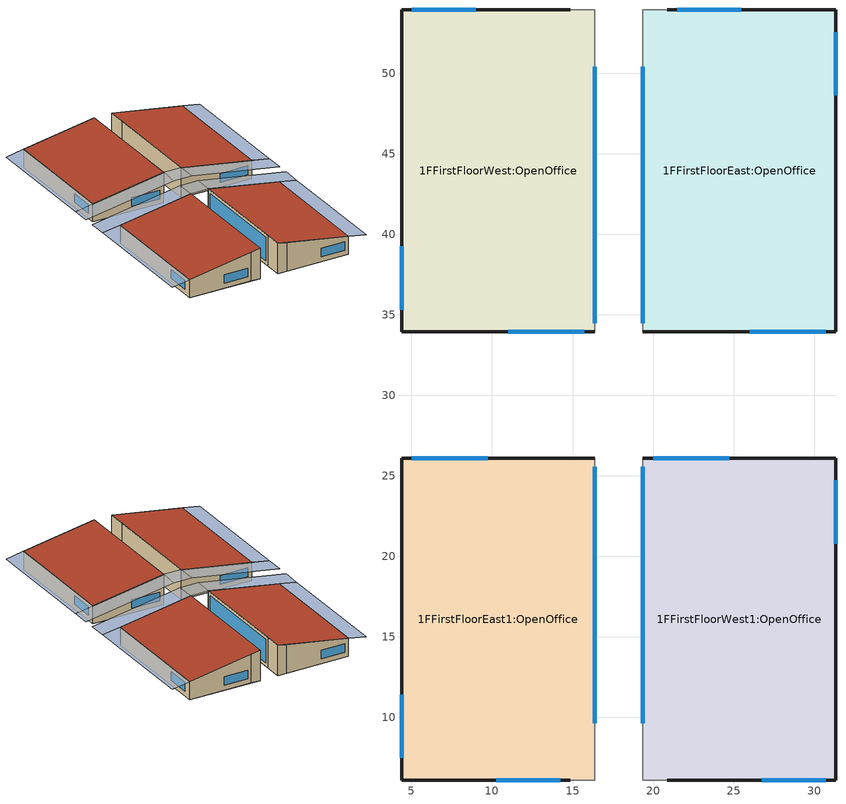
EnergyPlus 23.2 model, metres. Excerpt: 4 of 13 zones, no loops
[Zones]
1FFirstFloorEast:OpenOffice
 floor to 0FGroundFloorEast:OpenOffice (Project internal floor): 19.37,53.92 31.36,53.92 31.36,33.94 19.37,33.94 z3
 wall outside (Project wall): 31.36,33.94 31.36,53.92 z3:6; 31.36,53.92,3 20.87,53.92,3 20.87,53.92,7.75 31.36,53.92,6; 19.37,33.94,3 31.36,33.94,3 31.36,33.94,6 19.37,33.94,8
 wall to AtriumReception:Reception (Project partition): 19.37,53.92 19.37,50.93 z3:8; 20.87,53.92,3 19.37,53.92,3 19.37,53.92,8 20.87,53.92,7.75
 wall to CoreCirculation:Circulation (Project partition): 19.37,50.93 19.37,33.94 z3:8
 window x2 (Project external glazing - 1001): 25.49,53.92 21.5,53.92 / 26,33.94 30.72,33.94 z3.84:5.26
 window x3 (Project external glazing - 1001): 31.36,48.63 31.36,52.55 z3.84:5.26
 window inside (Project internal glazing - 1002): 19.37,50.4 19.37,34.48 z3.54:7.46
 roof outside (Project pitched roof): 31.36,33.94,6 31.36,53.92,6 19.37,53.92,8 19.37,33.94,8
1FFirstFloorWest:OpenOffice
 floor to 0FGroundFloorWest:OpenOffice (Project internal floor): 4.38,53.92 16.37,53.92 16.37,33.94 4.38,33.94 z3
 wall outside (Project wall): 4.38,53.92 4.38,33.94 z3:6; 14.87,53.92,3 4.38,53.92,3 4.38,53.92,6 14.87,53.92,7.75; 4.38,33.94,3 16.37,33.94,3 16.37,33.94,8 4.38,33.94,6
 wall to AtriumReception:Reception (Project partition): 16.37,50.93 16.37,53.92 z3:8; 16.37,53.92,3 14.87,53.92,3 14.87,53.92,7.75 16.37,53.92,8
 wall to CoreCirculation:Circulation (Project partition): 16.37,33.94 16.37,50.93 z3:8
 window x2 (Project external glazing - 1001): 9,53.92 5.01,53.92 / 11.01,33.94 15.73,33.94 z3.84:5.26
 window inside (Project internal glazing - 1002): 16.37,34.48 16.37,50.4 z3.54:7.46
 window x3 (Project external glazing - 1001): 4.38,39.23 4.38,35.32 z3.84:5.26
 roof outside (Project pitched roof): 4.38,53.92,6 4.38,33.94,6 16.37,33.94,8 16.37,53.92,8
1FFirstFloorEast1:OpenOffice
 floor to 0FGroundFloorEast1:OpenOffice (Project internal floor): 4.38,26.08 16.37,26.08 16.37,6.1 4.38,6.1 z3
 wall outside (Project wall): 4.38,26.08 4.38,6.1 z3:6; 4.38,6.1,3 14.87,6.1,3 14.87,6.1,7.75 4.38,6.1,6; 16.37,26.08,3 4.38,26.08,3 4.38,26.08,6 16.37,26.08,8
 wall to AtriumReception1:Reception (Project partition): 16.37,6.1 16.37,9.09 z3:8; 14.87,6.1,3 16.37,6.1,3 16.37,6.1,8 14.87,6.1,7.75
 wall to CoreCirculation1:Circulation (Project partition): 16.37,9.09 16.37,26.08 z3:8
 window x2 (Project external glazing - 1001): 10.25,6.1 14.24,6.1 / 9.74,26.08 5.02,26.08 z3.84:5.26
 window x3 (Project external glazing - 1001): 4.38,11.39 4.38,7.48 z3.84:5.26
 window inside (Project internal glazing - 1002): 16.37,9.62 16.37,25.54 z3.54:7.46
 roof outside (Project pitched roof): 4.38,26.08,6 4.38,6.1,6 16.37,6.1,8 16.37,26.08,8
1FFirstFloorWest1:OpenOffice
 floor to 0FGroundFloorWest1:OpenOffice (Project internal floor): 19.37,26.08 31.36,26.08 31.36,6.1 19.37,6.1 z3
 wall outside (Project wall): 31.36,6.1 31.36,26.08 z3:6; 20.87,6.1,3 31.36,6.1,3 31.36,6.1,6 20.87,6.1,7.75; 31.36,26.08,3 19.37,26.08,3 19.37,26.08,8 31.36,26.08,6
 wall to AtriumReception1:Reception (Project partition): 19.37,9.09 19.37,6.1 z3:8; 19.37,6.1,3 20.87,6.1,3 20.87,6.1,7.75 19.37,6.1,8
 wall to CoreCirculation1:Circulation (Project partition): 19.37,26.08 19.37,9.09 z3:8
 window x2 (Project external glazing - 1001): 26.74,6.1 30.73,6.1 / 24.73,26.08 20.01,26.08 z3.84:5.26
 window inside (Project internal glazing - 1002): 19.37,25.54 19.37,9.62 z3.54:7.46
 window x3 (Project external glazing - 1001): 31.36,20.79 31.36,24.71 z3.84:5.26
 roof outside (Project pitched roof): 31.36,6.1,6 31.36,26.08,6 19.37,26.08,8 19.37,6.1,8
shading: 34.33,33.93,5.51 34.33,53.93,5.51 31.37,53.93,6 31.37,33.93,6; 19.37,33.93,8 19.37,30.93,8 34.33,30.93,5.51 34.33,33.93,5.51; 19.37,33.93 16.37,33.93 16.37,30.93 19.37,30.93 z8; 1.41,53.93,5.51 1.41,33.93,5.51 4.37,33.93,6 4.37,53.93,6; 1.41,33.93,5.51 1.41,30.93,5.51 16.37,30.93,8 16.37,33.93,8; 1.41,26.09,5.51 1.41,6.09,5.51 4.37,6.09,6 4.37,26.09,6; 16.37,26.09,8 16.37,29.09,8 1.41,29.09,5.51 1.41,26.09,5.51; 19.37,29.09 16.37,29.09 16.37,26.09 19.37,26.09 z8; 34.33,6.09,5.51 34.33,26.09,5.51 31.37,26.09,6 31.37,6.09,6; 34.33,26.09,5.51 34.33,29.09,5.51 19.37,29.09,8 19.37,26.09,8; 19.37,26.09,8 19.37,6.09,8 31.37,6.09,6 31.37,26.09,6; 19.37,53.93,8 19.37,33.93,8 31.37,33.93,6 31.37,53.93,6; 4.37,26.09,6 4.37,6.09,6 16.37,6.09,8 16.37,26.09,8; 4.37,53.93,6 4.37,33.93,6 16.37,33.93,8 16.37,53.93,8
[Site:Location]
Site (01-01:31-12)  (01-01:31-12): Latitude {deg}=1.37; Longitude {deg}=103.98; Time Zone {hr}=7; Elevation {m}=16
[Site:GroundTemperature:BuildingSurface]
14, 14, 14, 14, 14, 14, 14, 14, 14, 14, 14, 14
[Site:GroundTemperature:Deep]
14, 14, 14, 14, 14, 14, 14, 14, 14, 14, 14, 14
[Site:GroundTemperature:Shallow]
14, 14, 14, 14, 14, 14, 14, 14, 14, 14, 14, 14
[Site:GroundTemperature:FCfactorMethod]
27.55, 28.03, 28.32, 28.42, 28.26, 27.88, 27.4, 26.92, 26.59, 26.51, 26.68, 27.05
[Site:GroundReflectance]
0.2, 0.2, 0.2, 0.2, 0.2, 0.2, 0.2, 0.2, 0.2, 0.2, 0.2, 0.2
[Site:GroundReflectance:SnowModifier]
1, 1
[SizingPeriod:DesignDay] Day of Month=15; Humidity Condition Type=WetBulb; Barometric Pressure {Pa}=101132.9; Wind Direction {deg}=0; Rain Indicator=No; Snow Indicator=No; Daylight Saving Time Indicator=No
Name | Month | Day Type | Maximum Dry-Bulb Temperature {C} | Daily Dry-Bulb Temperature Range {deltaC} | Wetbulb or DewPoint at Maximum Dry-Bulb {C} | Wind Speed {m/s} | Solar Model Indicator | Sky Clearness
Summer Design Day in Site (01-01:31-12) Jul | 7 | SummerDesignDay | 33.2 | 5.8 | 26.4 | 0 | ASHRAEClearSky | 0.98
Winter Design Day in Site (01-01:31-12) | 1 | WinterDesignDay | 23.1 | 0 | 23.1 | 8.2 |  | 0
[Building]
Building: North Axis {deg}=0; Terrain=Suburbs; Loads Convergence Tolerance Value {W}=.04; Temperature Convergence Tolerance Value {deltaC}=.4; Solar Distribution=FullExterior; Maximum Number of Warmup Days=25; Minimum Number of Warmup Days=6
[Site:WaterMainsTemperature]
Calculation Method=Correlation; Annual Average Outdoor Air Temperature {C}=10; Maximum Difference In Monthly Average Outdoor Air Temperatures {deltaC}=20
[Material:NoMass]
3_RVAL_2: Roughness=Rough; Thermal Resistance {m2-K/W}=.15; Thermal Absorptance=0.9; Solar Absorptance=0.7; Visible Absorptance=0.7
[Construction]
Project internal floor: Cast Concrete (Dense)_.05, Cast Concrete (Dense)_.01
Project partition: Gypsum Plasterboard_.025, 3_RVAL_2, Gypsum Plasterboard_.025
Project wall: Brickwork Outer_.1, XPS Extruded Polystyrene  - CO2 Blowing_.0795, Concrete Block (Medium)_.1, Gypsum Plastering_.013
Project pitched roof: Clay Tile (roofing)_.025, MW Stone Wool (rolls)_.2423, Roofing Felt_.005
Project external glazing - 1001: 38, 1002, 2
Project internal glazing - 1002: 2, 1001, 2, 1001, 2
[WindowMaterial:Gas] Gas Type=Air
Name | Thickness {m}
1001 | .006
1002 | .013
[WindowMaterial:Glazing] Optical Data Type=SpectralAverage; Thickness {m}=.003; Infrared Transmittance at Normal Incidence=0; Front Side Infrared Hemispherical Emissivity=.84; Conductivity {W/m-K}=.9; Dirt Correction Factor for Solar and Visible Transmittance=1
Name | Solar Transmittance at Normal Incidence | Front Side Solar Reflectance at Normal Incidence | Back Side Solar Reflectance at Normal Incidence | Visible Transmittance at Normal Incidence | Front Side Visible Reflectance at Normal Incidence | Back Side Visible Reflectance at Normal Incidence | Back Side Infrared Hemispherical Emissivity
2 | .837 | .075 | .075 | .898 | .081 | .081 | .84
38 | .74 | .09 | .1 | .82 | .11 | .12 | .2
[Material] Roughness=Rough; Thermal Absorptance=0.9
Name | Thickness {m} | Conductivity {W/m-K} | Density {kg/m3} | Specific Heat {J/kg-K} | Solar Absorptance | Visible Absorptance
Cast Concrete (Dense)_.05 | .05 | 1.4 | 2100 | 840 | 0.6 | 0.6
Cast Concrete (Dense)_.01 | .01 | 1.4 | 2100 | 840 | 0.6 | 0.6
Gypsum Plasterboard_.025 | .025 | 0.25 | 900 | 1000 | 0.5 | 0.5
Brickwork Outer_.1 | .1 | 0.84 | 1700 | 800 | 0.7 | 0.7
XPS Extruded Polystyrene  - CO2 Blowing_.0795 | .0795 | 0.034 | 35 | 1400 | 0.6 | 0.6
Concrete Block (Medium)_.1 | .1 | 0.51 | 1400 | 1000 | 0.6 | 0.6
Gypsum Plastering_.013 | .013 | 0.4 | 1000 | 1000 | 0.5 | 0.5
Clay Tile (roofing)_.025 | .025 | 1 | 2000 | 800 | 0.7 | 0.7
MW Stone Wool (rolls)_.2423 | .2423 | 0.04 | 30 | 840 | 0.6 | 0.6
Roofing Felt_.005 | .005 | 0.19 | 960 | 837 | 0.8 | 0.8
[Zone] Type=1; Multiplier=1; Volume {m3}=958.5132; Floor Area {m2}=239.5784; Zone Inside Convection Algorithm=TARP; Part of Total Floor Area=Yes
1FFirstFloorEast:OpenOffice; 1FFirstFloorWest:OpenOffice; 1FFirstFloorEast1:OpenOffice; 1FFirstFloorWest1:OpenOffice
[PEOPLE] Number of People Schedule=Office_OpenOff_Occ; Number of People Calculation Method=People/Area; People per Floor Area {person/m2}=.111; Fraction Radiant=.3; Sensible Heat Fraction=AutoCalculate; Carbon Dioxide Generation Rate {m3/s-W}=3.82e-08; Enable ASHRAE 55 Comfort Warnings=No; Mean Radiant Temperature Calculation Type=ZoneAveraged; Work Efficiency Schedule=Work efficiency; Clothing Insulation Calculation Method=ClothingInsulationSchedule; Air Velocity Schedule=Default Air Velocity for Comfort Calculations
Name | Zone or ZoneList or Space or SpaceList | Activity Level Schedule | Clothing Insulation Schedule
People 1FFirstFloorEast:OpenOffice | 1FFirstFloorEast:OpenOffice | Activity Schedule 24356 | Clothing Schedule 24356
People 1FFirstFloorWest:OpenOffice | 1FFirstFloorWest:OpenOffice | Activity Schedule 24372 | Clothing Schedule 24372
People 1FFirstFloorEast1:OpenOffice | 1FFirstFloorEast1:OpenOffice | Activity Schedule 27363 | Clothing Schedule 27363
People 1FFirstFloorWest1:OpenOffice | 1FFirstFloorWest1:OpenOffice | Activity Schedule 27379 | Clothing Schedule 27379
[Lights] Schedule=Office_OpenOff_Light; Design Level Calculation Method=Watts/Area; Watts per Zone Floor Area {W/m2}=20; Return Air Fraction=0; Fraction Radiant=.42; Fraction Visible=.18; Fraction Replaceable=1
Name | Zone or ZoneList or Space or SpaceList
1FFirstFloorEast:OpenOffice General lighting | 1FFirstFloorEast:OpenOffice
1FFirstFloorWest:OpenOffice General lighting | 1FFirstFloorWest:OpenOffice
1FFirstFloorEast1:OpenOffice General lighting | 1FFirstFloorEast1:OpenOffice
1FFirstFloorWest1:OpenOffice General lighting | 1FFirstFloorWest1:OpenOffice
[OtherEquipment] Fuel Type=Electricity; Schedule=Office_OpenOff_Equip; Design Level Calculation Method=Watts/Area; Power per Zone Floor Area {W/m2}=11.77; Fraction Latent=0; Fraction Radiant=.2; Fraction Lost=0; Carbon Dioxide Generation Rate {m3/s-W}=0
Name | Zone or ZoneList or Space or SpaceList
1FFirstFloorEast:OpenOffice Equipment gain | 1FFirstFloorEast:OpenOffice
1FFirstFloorWest:OpenOffice Equipment gain | 1FFirstFloorWest:OpenOffice
1FFirstFloorEast1:OpenOffice Equipment gain | 1FFirstFloorEast1:OpenOffice
1FFirstFloorWest1:OpenOffice Equipment gain | 1FFirstFloorWest1:OpenOffice
[ZoneInfiltration:DesignFlowRate] Schedule=On 24/7; Design Flow Rate Calculation Method=Flow/zone; Design Flow Rate {m3/s}=.186378; Constant Term Coefficient=1; Temperature Term Coefficient=0; Velocity Term Coefficient=0; Velocity Squared Term Coefficient=0
Name | Zone or ZoneList or Space or SpaceList
1FFirstFloorEast:OpenOffice Infiltration | 1FFirstFloorEast:OpenOffice
1FFirstFloorWest:OpenOffice Infiltration | 1FFirstFloorWest:OpenOffice
1FFirstFloorEast1:OpenOffice Infiltration | 1FFirstFloorEast1:OpenOffice
1FFirstFloorWest1:OpenOffice Infiltration | 1FFirstFloorWest1:OpenOffice
[Schedule:Compact]
Work efficiency: Through: 12/31, For: AllDays, Until: 24:00, 0
On 24/7: Through: 12/31, For: AllDays, Until: 24:00, 1
Office_OpenOff_Occ: Through: 31 Dec, For: Weekdays SummerDesignDay, Until: 07:00, 0, Until: 08:00, 0.25, Until: 09:00, 0.5, Until: 12:00, 1, Until: 14:00, 0.75, Until: 17:00, 1, Until: 18:00, 0.5, Until: 19:00, 0.25, Until: 24:00, 0, For: Weekends, Until: 24:00, 0, For: Holidays, Until: 24:00, 0, For: WinterDesignDay AllOtherDays, Until: 24:00, 0
Office_OpenOff_Equip: Through: 31 Dec, For: Weekdays SummerDesignDay, Until: 07:00, 0.05394, Until: 20:00, 1, Until: 24:00, 0.05394, For: Weekends, Until: 24:00, 0.05394, For: Holidays, Until: 24:00, 0.05394, For: WinterDesignDay AllOtherDays, Until: 24:00, 0
Office_OpenOff_Light: Through: 31 Dec, For: Weekdays SummerDesignDay, Until: 07:00, 0, Until: 19:00, 1, Until: 24:00, 0, For: Weekends, Until: 24:00, 0, For: Holidays, Until: 24:00, 0, For: WinterDesignDay AllOtherDays, Until: 24:00, 0
Default Air Velocity for Comfort Calculations: Through: 12/31, For: AllDays, Until: 24:00, 0.137
Activity Schedule 24356; Activity Schedule 24372; Activity Schedule 27363; Activity Schedule 27379: Through: 12/31, For: AllDays, Until: 24:00, 110.7
Clothing Schedule 24356; Clothing Schedule 24372; Clothing Schedule 27363; Clothing Schedule 27379: Through: 4/1, For: AllDays, Until: 24:00, 1, Through: 9/30, For: AllDays, Until: 24:00, .5, Through: 12/31, For: AllDays, Until: 24:00, 1
